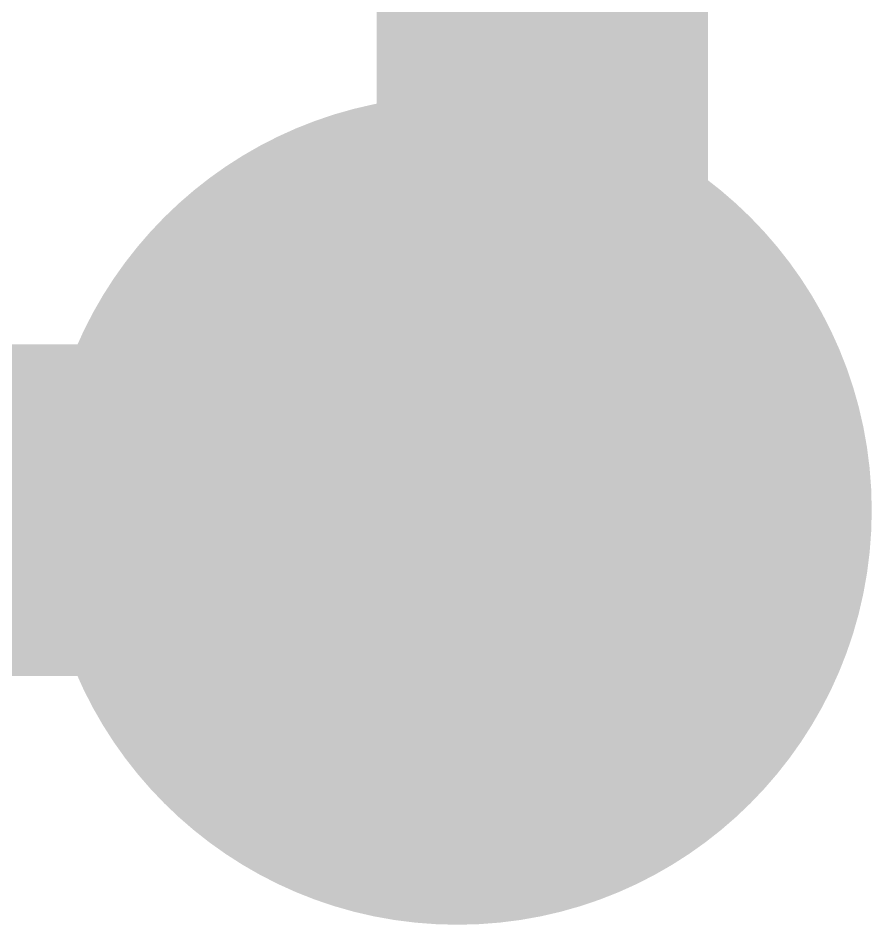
# Model space of a CAD drawing. Header units: inches. Extents: x 0.95 to 1.97, y 0.96 to 3.54.
# Drawn here: x 1.23175 to 1.2575, y 0.9875 to 1.01484 of the extents above; entities that cross this region are included whole.
import ezdxf

# ---------------------------------------------------------------- set-up
doc = ezdxf.new("R2010")
doc.units = ezdxf.units.IN
doc.header["$MEASUREMENT"] = 0
for name, color, linetype in [('Sig 1', 1, 'Continuous'), ('Sig 3', 5, 'Continuous'), ('Via Holes', 16, 'Continuous')]:
    doc.layers.add(name, color=color, linetype=linetype)

msp = doc.modelspace()

# ---------------------------------------------------------------- hatches: boundary and pattern name
at = {"layer": 'Sig 1'}
h = msp.add_hatch(color=1, dxfattribs=at)
edge = h.paths.add_edge_path()
edge.add_arc((1.245, 1), 0.0125, 0, 360)
at = {"layer": 'Sig 3'}
h = msp.add_hatch(color=5, dxfattribs=at)
edge = h.paths.add_edge_path()
edge.add_arc((1.245, 1), 0.0125, 0, 360)
at = {"layer": 'Via Holes'}
h = msp.add_hatch(color=7, dxfattribs=at)
edge = h.paths.add_edge_path()
edge.add_arc((1.245, 1), 0.006, 0, 360)

# ---------------------------------------------------------------- linework, layer by layer
at = {"layer": 'Sig 1'}
for points in [[(1.247564, 1.008954, 0.01, 0.01, 0), (1.247564, 1.080122, 0.01, 0.01, 0)], [(1.246914, 1.008304, 0.01, 0.01, 0), (1.247564, 1.008954, 0.01, 0.01, 0)], [(1.246914, 1.001914, 0.01, 0.01, 0), (1.246914, 1.008304, 0.01, 0.01, 0)], [(1.245, 1, 0.01, 0.01, 0), (1.246914, 1.001914, 0.01, 0.01, 0)]]:
    msp.add_lwpolyline(points, format="xyseb", dxfattribs=at)
for points in [[(1.245064, 1.008954, 0.005, 0.005, 1), (1.250064, 1.008954, 0.005, 0.005, 1)], [(1.245064, 1.008954, 0.005, 0.005, 1), (1.250064, 1.008954, 0.005, 0.005, 1)], [(1.244414, 1.008304, 0.005, 0.005, 1), (1.249414, 1.008304, 0.005, 0.005, 1)], [(1.244414, 1.008304, 0.005, 0.005, 1), (1.249414, 1.008304, 0.005, 0.005, 1)], [(1.244414, 1.001914, 0.005, 0.005, 1), (1.249414, 1.001914, 0.005, 0.005, 1)], [(1.244414, 1.001914, 0.005, 0.005, 1), (1.249414, 1.001914, 0.005, 0.005, 1)], [(1.2425, 1, 0.005, 0.005, 1), (1.2475, 1, 0.005, 0.005, 1)]]:
    msp.add_lwpolyline(points, format="xyseb", close=True, dxfattribs=at)
at = {"layer": 'Sig 3'}
msp.add_lwpolyline([(1.1, 1, 0.01, 0.01, 0), (1.245, 1, 0.01, 0.01, 0)], format="xyseb", dxfattribs=at)
msp.add_lwpolyline([(1.2425, 1, 0.005, 0.005, 1), (1.2475, 1, 0.005, 0.005, 1)], format="xyseb", close=True, dxfattribs=at)

doc.saveas('drawing.dxf')
